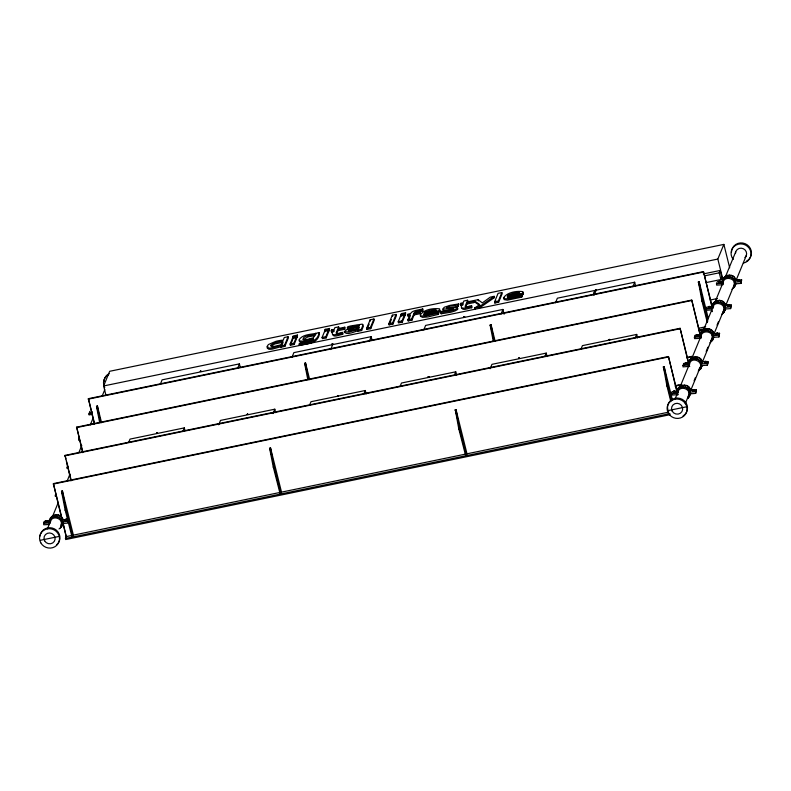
<?xml version="1.0" encoding="UTF-8"?>
<svg xmlns="http://www.w3.org/2000/svg" width="791" height="791" viewBox="0 0 791 791"><rect width="100%" height="100%" fill="white"/><g stroke="black" fill="none" stroke-linecap="round" stroke-linejoin="round"><path stroke-width="1.19" d="M595.623 289.575C597.581 289.16 592.894 291.256 593.458 294.835M344.55 332.467C347.862 335.226 354.2 331.716 358.135 330.678M49.388 521.121C51.148 514.842 61.075 515.554 62.351 521.793L63.161 519.825C61.055 511.451 48.221 514.466 49.131 522.94M60.6 526.104C65.277 518.629 50.812 513.873 50.268 522.713L49.111 522.802L50.901 517.621M62.538 523.494L61.56 526.697L59.048 528.952M676.948 391.466C678.718 385.177 688.635 385.889 689.92 392.138L690.731 390.171C688.625 381.786 675.791 384.802 676.701 393.285M688.585 363.227C690.355 356.949 700.272 357.661 701.558 363.9L702.368 361.932C700.262 353.557 687.428 356.563 688.338 365.046M689.465 364.819L688.318 364.898L690.108 359.727M690.108 393.839L688.022 398.338L690.642 393.542L689.119 397.042M699.976 336.808C699.066 328.334 711.9 325.319 714.006 333.703L713.195 335.671C711.91 329.422 701.993 328.71 700.223 334.998M701.241 338.133C699.214 329.293 714.589 330.193 712.029 338.696L702.171 362.614M701.746 365.6L700.767 368.804L698.245 371.058M711.9 306.661C713.67 300.382 723.587 301.084 724.872 307.333L725.683 305.366C723.577 296.981 710.743 299.997 711.653 308.48M713.383 337.361L712.404 340.575L709.883 342.829M722.035 283.277C721.125 274.793 733.969 271.778 736.065 280.162L735.254 282.13C733.979 275.881 724.062 275.179 722.292 281.458M722.836 281.161L723.814 277.957M723.3 284.602C721.313 274.645 738.567 277.779 733.504 286.441M725.06 309.034L724.081 312.237L721.56 314.492M735.442 283.831L734.463 287.034L731.952 289.288M420.426 316.301L422.532 317.349L427.98 316.924L438.343 314.363L438.797 313.246L438.501 312.04L438.036 313.157L425.528 316.024L421.128 315.955L420.13 315.105C423.867 309.459 433.211 307.946 439.608 308.856L439.519 310.507L423.946 314.185L425.321 314.927L428.89 314.67L438.283 312.089M424.243 315.391L424.025 313.711M521.378 295.943L508.86 298.81L504.46 298.741L503.462 297.881C507.199 292.245 516.543 290.732 522.95 291.642L522.851 293.293L507.278 296.961L508.653 297.703L512.222 297.446L521.615 294.875L521.912 296.081L521.833 294.825L521.674 297.149L507.338 300.155L504.055 299.601L504.342 297.673M332.685 334.83C334.089 337.846 339.982 334.484 342.632 334.425L343.007 333.505C342.582 330.351 337.846 335.176 336.116 333.07L337.539 329.481L344.461 328.047L344.807 327.197L337.886 328.631L338.607 326.881L334.85 327.662L334.128 329.412L331.587 329.936L331.231 330.776L331.538 331.983L334.079 331.459L333.772 330.252L331.231 330.776M461.707 308.174C463.101 311.189 468.994 307.828 471.644 307.768L472.019 306.849C471.594 303.695 466.858 308.52 465.128 306.414L466.552 302.824L473.473 301.391L473.829 300.55L466.898 301.974L467.619 300.234L463.862 301.005L463.14 302.755L460.599 303.279L460.253 304.13L460.55 305.336L463.091 304.802L462.794 303.606L460.253 304.13M299.403 340.575L299.443 341.732L301.836 342.414L311.812 340.387M336.412 334.277L337.836 330.687L337.539 329.481M465.424 307.62L466.848 304.031L466.552 302.824M160.306 384.396L162.086 379.858L239.406 363.88L240.296 367.469M237.616 368.428L239.406 363.88M292.057 357.176L293.847 352.638L371.157 336.659L372.057 340.249M369.377 341.208L371.157 336.659M423.808 329.956L425.598 325.417L502.918 309.439L504.104 314.225M501.128 313.987L502.918 309.439M555.569 302.735L557.348 298.197L634.669 282.219L635.568 285.808M632.879 286.757L634.669 282.219M61.461 517.433L53.383 483.608L668.464 356.533L677.037 391.061M71.022 480.869L65.02 455.379L680.102 328.295L688.971 364.008M82.659 452.63L76.658 427.14L691.739 300.066L700.312 334.583M94.396 424.164L88.394 398.674L703.476 271.6L712.048 306.117M49.299 524.492L43.732 524.769L43.574 523.355L44.385 521.388L49.922 520.824M67.66 464.92L67.008 468.302L67.818 466.334M92.409 414.514L89.076 414.761L89.729 411.389M89.076 414.761L89.887 412.793M105.954 395.322L103.631 385.959L109.672 371.295L723.864 244.399L729.678 267.813M72.653 535.28L71.971 536.733L65.139 509.958L61.52 491.478L62.41 490.924L73.385 535.131L72.742 536.595L65.861 509.809L62.41 490.924M99.686 422.71L96.522 406.534L97.412 405.981L101.564 422.71M51.197 518.293L52.008 516.325M100.417 422.562L97.412 405.981M47.411 528.872L50.703 520.883M52.117 517.462L58.237 502.611M67.176 480.918L70.004 474.066M78.942 452.363L81.77 445.511M90.243 424.965L93.071 418.113M102.009 396.41L104.837 389.558M52.611 517.334L53.422 515.366M54.243 516.77L55.054 514.803M55.983 516.642L56.794 514.674M57.713 516.948L58.534 514.981M59.325 517.68L60.136 515.712M60.689 518.787L61.5 516.82M61.718 520.191L62.529 518.224M62.222 521.467L61.391 523.583L68.095 523.069L67.907 521.378L61.204 521.882M61.184 524.828L61.995 522.861M60.462 527.993L63.082 523.197L61.56 526.697M670.175 414.662L65.712 539.541L65.445 538.483L66.217 536.614L668.257 412.23M128.666 442.387L130.021 439.104L184.313 427.891L184.886 430.195M182.968 431.174L184.313 427.891M218.702 424.787L220.501 420.416L274.793 409.194L275.654 412.665M280.805 345.983L281.062 345.36L272.322 347.842A7.426 1.72 -13.9 0 1 268.376 347.961L266.903 346.774L268.376 344.55L275.95 341.326A10.51 2.442 -13.9 0 1 283.208 340.15L284.285 337.52L288.053 336.739L288.349 337.945L284.859 346.409L281.102 347.19L280.805 345.983L284.562 345.202L288.053 336.739M281.102 347.19L281.359 346.567L272.618 349.049A7.426 1.72 -13.9 0 1 268.683 349.167L267.2 347.981L267.842 346.507M281.715 345.707L282.792 343.086M292.749 337.025L293.184 335.967L297.465 335.077L297.327 337.352L293.046 338.232L292.749 337.025L297.03 336.145L297.465 335.077M290.089 344.065L292.591 337.994L296.348 337.213L296.655 338.419L294.143 344.49L290.386 345.272L290.089 344.065L293.847 343.284L296.348 337.213M290.386 345.272L292.472 340.209M299.127 344.065C302.192 340.634 310.448 343.561 313.147 338.568L302.864 341.148L299.641 340.901L298.968 340.021C301.944 334.702 309.785 334.455 315.214 333.555L319.08 332.517L319.376 333.723C318.289 343.729 306.888 343.778 299.433 345.272L299.127 344.065C306.582 342.572 317.992 342.523 319.08 332.517M299.433 345.272L299.868 344.204M272.994 413.564L274.793 409.194M314.867 334.385L313.493 337.717L306.157 339.754L302.943 339.369L303.793 337.52L306.315 336.135L314.867 334.385L315.164 335.592L307.729 336.946L303.299 339.754M280.785 492.279L280.103 493.732L273.261 466.957L269.642 448.477L270.532 447.924L281.507 492.131L280.904 493.574L273.993 466.809L270.532 447.924M307.818 379.71L304.654 363.534L305.544 362.98L309.696 379.71M308.539 379.561L305.544 362.98M325.2 329.353L325.061 331.617L325.2 329.353L329.481 328.463L329.343 330.737L329.481 328.463M322.095 337.45L324.607 331.38L328.364 330.598L328.66 331.805L326.159 337.876L322.402 338.657L322.095 337.45L325.862 336.669L328.364 330.598M331.538 331.983L331.587 329.936M333.772 330.252C328.235 337.945 339.388 333.683 342.325 333.219L342.711 332.299M330.658 349.533L332.823 344.293M309.627 405.002L310.982 401.719L365.274 390.507L366.134 393.967M337.836 330.687L344.757 329.254L344.807 327.197M347.368 327.741L347.803 326.703L350.858 325.912L362.219 324.142L363.099 324.696L361.319 329.353L361.616 330.549L357.868 331.33L357.839 329.471L348.91 332.032L344.223 331.627L347.111 329.323L359.332 325.625L356.464 325.516L347.368 327.741L347.674 328.947L358.461 326.525M358.887 326.94L358.194 328.621L355.278 329.699L348.248 330.796L349.444 329.471L358.887 326.94L359.183 328.146L348.88 331.132M361.616 330.549L363.326 326.396L362.515 325.348M366.678 328.235L370.168 319.782L373.925 319L374.222 320.207L370.742 328.67L366.975 329.442L366.678 328.235L370.435 327.464L373.925 319M366.975 329.442L369.16 324.152M388.846 323.657L392.336 315.194L396.093 314.423L396.4 315.629L392.909 324.092L389.142 324.864L388.846 323.657L392.613 322.886L396.093 314.423M389.142 324.864L391.327 319.574M363.919 393.78L365.274 390.507M400.869 314.689L401.314 313.632L405.595 312.742L405.457 315.006L401.175 315.896L400.869 314.689L405.15 313.8L405.595 312.742M398.209 321.729L400.711 315.649L404.478 314.877L404.774 316.084L402.273 322.155L398.506 322.926L398.209 321.729L401.976 320.948L404.478 314.877M401.175 315.896L401.61 314.828M415.572 311.427L414.039 312.9L420.258 311.614L419.912 312.465L413.812 313.72L414.108 314.927L411.953 320.157L408.196 320.928L410.351 315.708L407.81 316.232L407.859 314.175L410.4 313.651L412.131 311.872A6.288 1.463 -13.9 0 1 415.651 310.458L422.73 308.955L423.027 310.161L422.641 311.1L415.868 312.633L415.572 311.427L422.345 309.894L422.73 308.955M408.196 320.928L407.899 319.722L410.045 314.502L407.503 315.026M411.953 320.157L411.656 318.951L413.812 313.72M414.108 314.927L420.209 313.661L420.258 311.614M400.108 386.305L401.462 383.032L455.754 371.81L456.615 375.27M424.332 314.917L439.816 311.713L440.162 310.517L439.321 309.756M457.851 308.52L457.613 309.469L455.122 310.863A8.83 2.047 -13.9 0 1 450.494 312.297L441.18 313.78L440.874 312.574L441.348 311.427L448.586 310.655L453.718 308.787L442.693 309.044L444.344 307.224L449.921 305.375L458.454 303.991L458.305 306.285L448.368 307.926M441.18 313.78L441.348 311.427M458.305 306.285L458.454 303.991M460.55 305.336L460.896 304.486M462.794 303.606C457.247 311.288 468.401 307.027 471.347 306.562L471.723 305.642M466.848 304.031L473.769 302.597L473.829 300.55M454.4 375.092L455.754 371.81M494.593 301.816L498.073 293.352L501.84 292.571L502.137 293.777L498.646 302.241L494.889 303.022L494.593 301.816L498.35 301.035L501.84 292.571M494.889 303.022L495.759 300.906M465.583 455.408L458.74 428.633L455.29 409.748L456.012 409.6L466.987 453.816L466.344 455.27L459.462 428.485L456.012 409.6M493.297 341.386L490.133 325.22L491.023 324.666L495.176 341.396M494.019 341.237L491.023 324.666M490.133 368.705L491.943 364.335L546.235 353.112L547.095 356.583M521.674 297.149L522.129 296.032M507.367 296.496L507.664 297.693L523.148 294.499L523.494 293.303L522.653 292.541M544.88 356.395L546.235 353.112M594.17 295.083L596.325 289.852M581.069 348.92L582.423 345.637L636.715 334.425L637.576 337.886M635.361 337.698L636.715 334.425M670.837 401.591L666.872 385.632L663.422 366.747L664.143 366.599L672.449 400.058M707.322 322.609L701.884 300.699L698.423 281.814L699.145 281.665L708.35 318.704M671.262 400.256L667.594 385.484L664.143 366.599M707.747 321.275L702.606 300.55L699.145 281.665M676.829 391.545L668.464 356.533M688.477 363.316L680.102 328.295M700.114 335.077L691.739 300.066M712.137 307.798L703.476 271.6M723.35 281.309L717.823 259.062L723.864 244.399M706.412 282.525L720.917 279.53L719.246 272.816L720.215 270.453L703.298 273.943M677.966 394.61L671.292 395.114L671.955 391.733L677.511 391.318M689.604 366.371L682.94 366.876L683.592 363.494L689.129 362.931M700.144 338.36L694.577 338.637L694.419 337.233L695.23 335.265L700.786 334.84L701.746 331.488M712.454 311.634L711.801 309.894L706.254 310.309L706.907 306.928M722.213 284.829L716.636 285.106L716.478 283.692L717.289 281.725L722.845 281.309M671.292 395.114L672.113 393.147M720.917 279.53L721.886 277.166L720.215 270.453M677.492 391.169L676.681 393.137L677.828 393.048M678.757 388.638L679.568 386.67M690.395 360.399L691.205 358.432M702.032 332.171L702.843 330.203M713.709 303.833L714.52 301.865M724.101 278.63L724.912 276.662M674.98 399.218L678.273 391.229M680.151 386.661L689.564 363.82M691.453 359.252L701.33 335.275M703.219 330.707L713.096 306.72M714.985 302.152L723.458 281.596M725.337 277.028L735.689 251.914M680.171 387.679L680.982 385.711M691.809 359.44L692.619 357.473M703.446 331.202L704.257 329.234M715.123 302.874L715.934 300.906M725.515 277.671L726.326 275.703M681.812 387.115L682.623 385.148M693.45 358.877L694.261 356.909M705.088 330.638L705.898 328.67M716.765 302.31L717.575 300.343M727.147 277.107L727.957 275.139M683.553 386.977L684.363 385.009M695.19 358.748L696.001 356.781M706.828 330.509L707.638 328.542M718.505 302.182L719.316 300.214M728.897 276.979L729.707 275.011M685.283 387.293L686.094 385.326M696.92 359.055L697.731 357.087M708.558 330.816L709.369 328.848M720.235 302.488L721.046 300.521M730.627 277.285L731.438 275.317M686.885 388.025L687.695 386.057M698.522 359.786L699.333 357.819M710.16 331.558L710.971 329.59M721.837 303.22L722.648 301.252M732.229 278.017L733.039 276.049M688.249 389.132L689.06 387.165M699.887 360.894L700.697 358.926M711.524 332.665L712.335 330.697M723.201 304.327L724.012 302.36M733.593 279.124L734.404 277.157M689.287 390.536L690.098 388.569M700.925 362.298L701.736 360.33M712.562 334.059L713.373 332.091M724.24 305.731L725.05 303.764M734.621 280.528L735.432 278.561M694.102 380.748L695.418 377.554M706.175 351.451L707.935 347.18M717.032 325.111L718.347 321.917M701.399 363.722L700.589 365.689L707.292 365.175L708.103 363.207L707.915 361.517L702.368 361.932M685.224 403.726L688.991 394.59M690.869 390.022L700.757 366.035M713.937 334.069L723.824 310.082M725.703 305.514L734.177 284.958M736.055 280.39L746.417 255.275M722.974 313.533L725.594 308.737L724.081 312.237M733.366 288.329L735.986 283.534L734.463 287.034M700.767 368.804L702.279 365.304L700.47 368.131M712.404 340.575L713.917 337.065L713.215 338.607M688.951 393.918L695.655 393.414L696.278 389.755L689.574 390.26M707.292 365.175L707.915 361.517M712.226 337.45L718.93 336.946L719.553 333.278L712.849 333.782M723.903 309.123L730.607 308.609L731.23 304.95L724.526 305.455M740.999 283.405L741.622 279.747L740.999 283.405L734.295 283.92M695.655 393.414L696.278 389.755M718.93 336.946L719.553 333.278M730.607 308.609L731.23 304.95M713.423 303.161L711.633 308.332L712.78 308.253M677.758 389.498L678.47 387.966M723.112 311.644C727.829 304.07 713.136 299.433 712.76 308.391L706.096 308.895M712.029 338.696L710.526 341.05M688.16 396.449C692.867 388.875 678.184 384.238 677.808 393.196L671.144 393.7M72.782 536.575L72.08 536.674M443.227 309.34L442.99 310.25L445.026 310.596L453.51 309.588M271.234 346.468L274.586 343.986L283.158 342.206M698.888 369.288C706.086 362.219 690.128 354.922 689.445 364.958L682.781 365.462M710.229 306.582L708.083 306.671L713.571 306.424M458.009 305.079C446.935 305.998 439.074 309.133 457.554 307.313L457.317 308.263L454.825 309.657A8.83 2.047 -13.9 0 1 450.198 311.09L440.874 312.574M478.723 307.145L494.177 296.338L494.474 297.545L479.02 308.342L478.723 307.145L474.699 307.976L474.995 309.182M474.699 307.976L479.741 304.614L474.007 300.511L478.071 299.67L482.312 302.904L490.252 297.149L494.177 296.338M704.445 362.555L706.462 362.545L706.007 362.337M673.457 392.395L675.465 392.385L674.189 392.207M47.371 521.2C46.887 519.509 44.207 522.327 47.242 520.883L45.957 521.051L46.066 521.595L47.242 520.883M696.802 334.919L698.532 334.702L696.406 335.008L698.077 334.761L696.802 334.919L697.593 335.473L698.077 334.761M685.293 364.087L684.887 364.394L687.013 364.018M426.992 312.544L433.033 310.883L436.405 311.051M510.324 295.33L516.365 293.669L519.746 293.837M718.861 281.388C724.526 281.339 714.748 281.299 720.186 281.586M718.9 281.754L720.225 281.408M738.329 280.321L738.221 279.787L739.506 279.619L738.26 280.143L739.012 280.33L739.506 279.619M708.588 307.135L709.082 306.424L709.834 306.611L708.588 307.135L709.873 306.967L709.754 306.424M727.947 305.524L727.829 304.99L729.114 304.822L727.868 305.346L728.62 305.534L729.114 304.822M698.156 334.939L696.911 335.463M65.426 519.984L65.317 519.45L67.136 519.361L64.921 519.598L66.671 519.46L65.426 519.984L65.92 519.272M716.152 333.318C720.018 333.466 716.527 332.546 716.27 333.861M716.191 333.673L717.506 333.337M66.108 519.994L66.592 519.282M686.519 363.178C687.537 362.97 685.085 363.049 685.154 363.158L686.558 363.534L685.916 363.346M704.514 361.556C707.658 361.527 702.418 362.387 706.343 361.467C705.157 360.508 702.556 362.594 705.869 361.566M673.517 391.397L675.257 391.169L673.131 391.476L674.802 391.229L673.517 391.397L674.921 391.772M694.231 389.805C690.533 390.952 696.327 388.648 693.766 390.052C690.662 389.765 695.062 389.785 694.162 389.627M692.916 390.151L693.519 389.973M697.187 335.789C694.953 336.719 700.421 336.076 698.038 335.691M716.537 334.178L715.885 334.553L717.862 334.128M324.765 330.411L329.046 329.531M492.506 297.95L494.474 297.545M357.572 330.124L361.319 329.353M407.899 319.722L411.656 318.951M103.631 385.959L717.823 259.062M88.187 399.168L703.268 272.084M704.741 275.812L719.246 272.816M96.522 406.534L97.244 406.386M304.654 363.534L305.375 363.385M490.133 325.22L490.855 325.071M698.255 282.219L698.987 282.071M76.46 427.634L691.542 300.55M701.884 300.699L702.606 300.55M702.003 301.173L702.724 301.025M710.199 300.026L717.457 298.523M64.822 455.873L679.904 328.789M698.433 328.295L705.691 326.792M698.868 329.906L704.919 328.66M699.135 330.974L703.97 329.976M53.185 484.102L668.266 357.028M687.171 357.324L692.006 356.326M686.717 357.868L692.758 356.622M61.52 491.478L62.242 491.32M269.642 448.477L270.374 448.319M455.122 410.153L455.843 410.005M663.253 367.153L663.975 367.004M65.139 509.958L65.861 509.809M273.261 466.957L273.993 466.809M458.74 428.633L459.462 428.485M666.872 385.632L667.594 385.484M65.258 510.432L65.979 510.284M273.379 467.432L274.111 467.283M458.859 429.108L459.581 428.959M666.991 386.107L667.713 385.959M676.483 385.365L679.153 384.812M675.079 386.107L681.12 384.861M40.489 540.263L58.593 536.525M668.059 410.608L686.153 406.871M280.212 493.673L280.934 493.525M65.445 538.483L669.908 413.594M92.25 411.834L91.024 412.21L92.013 412.418M734.918 280.251C747.446 279.609 733.306 279.213 739.615 280.162M722.025 283.129L723.172 283.049M734.107 282.219L740.811 281.715M716.478 283.692L723.152 283.188M713.591 306.285L712.464 306.512M723.716 307.422L730.419 306.918M699.956 336.669L701.103 336.58M712.038 335.75L718.742 335.246M694.419 337.233L701.083 336.729M700.401 363.989L707.105 363.484M689.653 366.51L688.486 366.46M88.918 413.357L92.25 413.1M688.763 392.227L695.467 391.723M678.016 394.749L676.849 394.689M63.161 519.825L68.718 519.41M43.574 523.355L50.238 522.851M716.231 333.495L717.556 333.693M704.593 361.734L705.908 361.932M686.558 363.534L685.154 363.158M692.876 389.785L693.628 389.973M46.709 521.239L45.957 521.051M480.048 305.82L474.303 301.717L474.007 300.511M729.233 305.366L727.829 304.99M709.873 306.967L708.479 306.592M673.635 391.94L674.13 391.219M66.711 519.825L65.317 519.45M698.423 281.814L700.5 290.178M663.422 366.747L664.905 372.719M522.851 293.293L523.148 294.499M498.35 301.035L498.646 302.241M490.291 324.814L491.775 330.786M493.258 336.758L494.148 340.348M478.071 299.67L478.367 300.877M473.473 301.391L473.769 302.597M471.347 306.562L471.644 307.768M467.619 300.234L467.916 301.44M457.811 305.128L458.108 306.325M447.004 307.185L447.301 308.391M439.519 310.507L439.816 311.713M438.036 313.157L438.343 314.363M455.29 409.748L457.663 419.309M422.345 309.894L422.641 311.1M419.912 312.465L420.209 313.661M405.15 313.8L405.457 315.006M401.976 320.948L402.273 322.155M392.336 315.194L392.633 316.4M392.613 322.886L392.909 324.092M370.168 319.782L370.465 320.988M370.435 327.464L370.742 328.67M344.461 328.047L344.757 329.254M342.325 333.219L342.632 334.425M338.607 326.881L338.904 328.087M325.862 336.669L326.159 337.876M315.54 333.248L315.836 334.455M313.147 338.568L313.444 339.764M304.822 363.138L306.601 370.307M297.03 336.145L297.327 337.352M292.591 337.994L292.888 339.191M293.847 343.284L294.143 344.49M284.562 345.202L284.859 346.409M269.81 448.072L271.886 456.437M96.69 406.139L98.766 414.494M88.394 398.674L94.594 423.679M76.658 427.14L82.571 450.949M65.02 455.379L65.91 458.948M66.503 461.331L70.933 479.188M61.678 491.073L62.865 495.848M53.679 484.804L61.362 515.752M63.132 522.9L66.484 537.672L62.934 523.385M709.082 306.424L709.27 307.145M695.23 335.265L695.388 336.669M683.592 363.494L683.75 364.908M55.212 495.126L55.37 496.53M44.385 521.388L44.543 522.802M103.898 381.746A10.056 9.64 22.4 0 1 109.109 373.619M104.719 387.649A10.056 9.64 22.4 0 1 108.693 374.598M40.015 536.051A10.056 9.64 22.4 0 1 54.381 528.843A10.056 9.64 22.4 0 1 56.843 544.623M735.472 253.298A5.616 5.389 22.4 0 1 743.313 248.7A5.616 5.389 22.4 0 1 744.904 257.619M731.467 252.092A10.056 9.64 22.4 0 1 745.102 243.677A10.056 9.64 22.4 0 1 748.958 259.23M748.355 259.824A10.056 9.64 22.4 0 1 746.249 261.257M733.247 259.428A10.056 9.64 22.4 0 1 736.006 245.072A10.056 9.64 22.4 0 1 750.323 250.233A10.056 9.64 22.4 0 1 743.411 263.087M668.741 412.141A10.056 9.64 22.4 0 1 672.469 399.228A10.056 9.64 22.4 0 1 685.995 402.856A10.056 9.64 22.4 0 1 683.048 415.987M156.756 432.924L157.478 433.152L156.756 432.924M200.36 371.236L201.082 371.463L200.36 371.236M247.237 414.237L247.959 414.464L247.237 414.237M332.111 344.016L332.843 344.243L332.111 344.016M337.717 395.54L338.439 395.767L337.717 395.54M428.198 376.842L428.92 377.07L428.198 376.842M463.872 316.796L464.594 317.023L463.872 316.796M518.678 358.155L519.4 358.382L518.678 358.155M609.159 339.458L609.881 339.685L609.159 339.458M270.937 345.262L271.521 346.646L272.994 346.735L279.935 345.064L281.408 344.5L282.852 341L274.289 342.78L270.937 345.262M79.337 436.592L78.685 439.964L79.337 436.592M45.749 522.139L47.905 522.05L45.749 522.139M65.109 520.527L67.255 520.438L65.109 520.527M718.653 282.476L720.809 282.387L718.653 282.476M708.271 307.669L710.417 307.59L708.271 307.669M738.013 280.864L740.168 280.775L738.013 280.864M727.502 304.99L729.658 304.901L727.502 304.99M727.621 306.068L729.777 305.979L727.621 306.068M692.669 390.873L694.824 390.784L692.669 390.873M425.192 312.129L424.352 312.929L436.177 310.487L436.108 309.845L431.352 309.934L425.192 312.129M508.524 294.914L507.684 295.705L519.509 293.263L519.44 292.63L514.684 292.719L508.524 294.914M200.42 371.365L201.092 371.276L200.42 371.365M156.826 433.053L157.488 432.964L156.826 433.053M247.306 414.365L247.969 414.266L247.306 414.365M332.18 344.144L332.843 344.055L332.18 344.144M337.787 395.668L338.449 395.579L337.787 395.668M463.931 316.924L464.604 316.835L463.931 316.924M428.257 376.971L428.93 376.882L428.257 376.971M595.692 289.704L596.355 289.615L595.692 289.704M518.738 358.283L519.41 358.185L518.738 358.283M609.218 339.586L609.891 339.497L609.218 339.586M40.766 542.784A10.056 9.64 22.4 0 0 58.079 543.684A10.056 9.64 22.4 0 0 49.784 528.704A10.056 9.64 22.4 0 0 40.766 542.784M44.642 540.846A5.616 5.389 22.4 0 0 54.312 541.351A5.616 5.389 22.4 0 0 49.675 532.976A5.616 5.389 22.4 0 0 44.642 540.846M668.336 413.129A10.056 9.64 22.4 0 0 685.639 414.029A10.056 9.64 22.4 0 0 677.343 399.05A10.056 9.64 22.4 0 0 668.336 413.129M672.202 411.191A5.616 5.389 22.4 0 0 681.872 411.696A5.616 5.389 22.4 0 0 677.244 403.321A5.616 5.389 22.4 0 0 672.202 411.191"/></g></svg>
